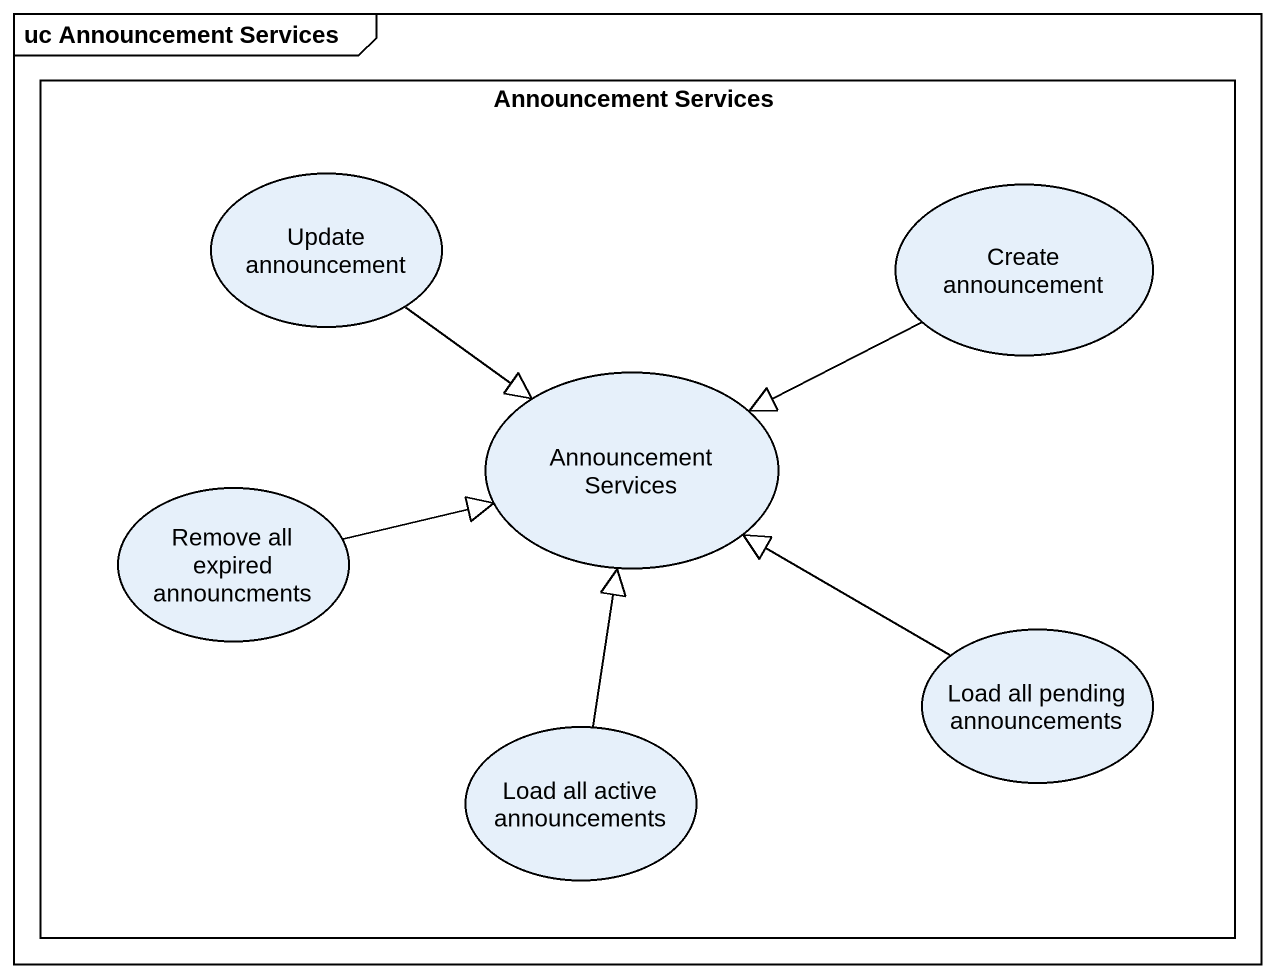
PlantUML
@startuml
mainframe uc Announcement Services
rectangle "Announcement Services" as Announcement_Services {
  usecase "Update announcement" as Update_announcement
  usecase "Create announcement" as Create_announcement
  usecase "Announcement Services" as Announcement_Services_2
  usecase "Remove all expired announcments" as Remove_all_expired
  usecase "Load all pending announcements" as Load_all_pending
  usecase "Load all active announcements" as Load_all_active
}
Update_announcement --|> Announcement_Services_2
Create_announcement -left-|> Announcement_Services_2
Remove_all_expired -right-|> Announcement_Services_2
Load_all_pending -left-|> Announcement_Services_2
Load_all_active -up-|> Announcement_Services_2
@enduml
